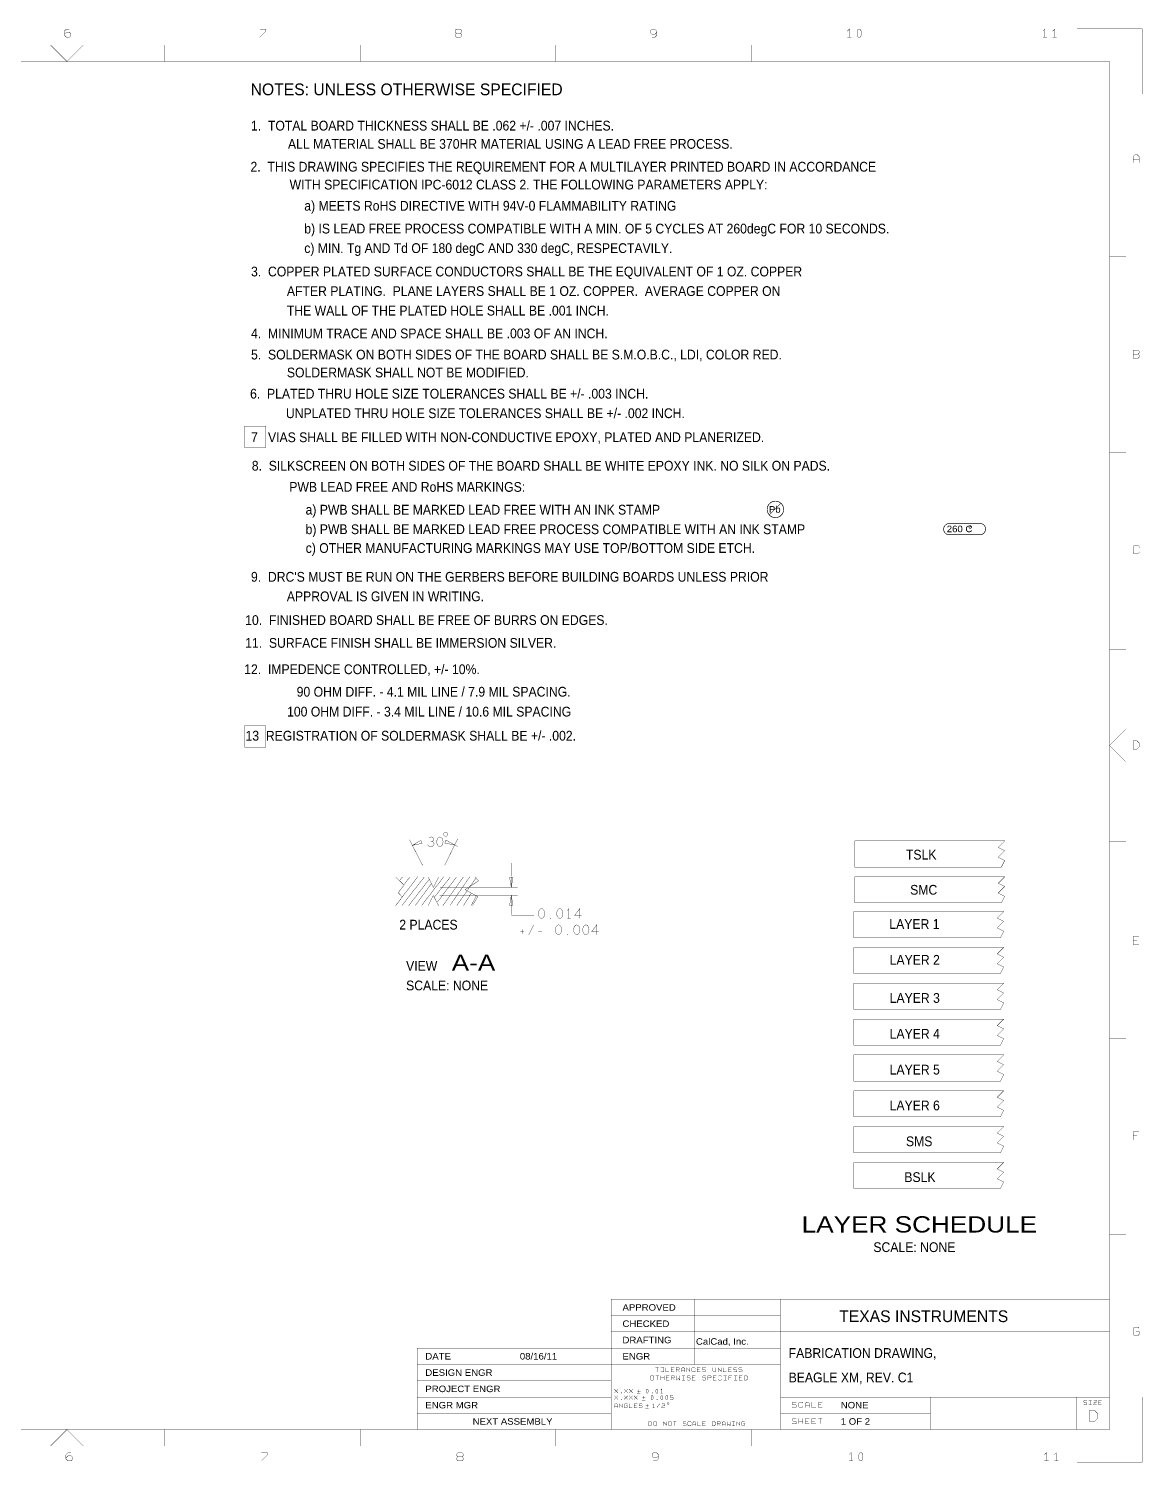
# Model space of a CAD drawing. Extents: x -10328 to 23178, y -9202 to 12802.
# Drawn here: x 6087 to 23178, y -9202 to 12802 of the extents above; entities that cross this region are included whole.
import ezdxf

# ---------------------------------------------------------------- set-up
doc = ezdxf.new("R2010")
doc.units = 0
doc.header["$MEASUREMENT"] = 0
doc.layers.add('1', color=7, linetype='CONTINUOUS')

msp = doc.modelspace()

# ---------------------------------------------------------------- linework, layer by layer
at = {"layer": '1'}
for points, const_width in [([(6713, 12795), (6666, 12795), (6635, 12764), (6635, 12702), (6666, 12671), (6713, 12671), (6728, 12686), (6728, 12733), (6713, 12748), (6666, 12748), (6635, 12717)], 5), ([(9635, 12671), (9728, 12764), (9728, 12795), (9635, 12795)], 5), ([(12713, 12733), (12651, 12733), (12635, 12717), (12635, 12686), (12651, 12671), (12713, 12671), (12728, 12686), (12728, 12717), (12713, 12733), (12728, 12748), (12728, 12779), (12713, 12795), (12651, 12795), (12635, 12779), (12635, 12748), (12651, 12733)], 5), ([(15728, 12748), (15697, 12717), (15651, 12717), (15635, 12733), (15635, 12779), (15651, 12795), (15697, 12795), (15728, 12764), (15728, 12748), (15728, 12702), (15697, 12671), (15651, 12671)], 5), ([(18682, 12671), (18682, 12795), (18651, 12764)], 5), ([(21682, 12671), (21682, 12795), (21651, 12764)], 5), ([(21801, 12764), (21832, 12795), (21832, 12671)], 5), ([(23175, 11800), (23175, 12800), (22175, 12800)], 5), ([(6925, 12550), (6675, 12300), (6425, 12550)], 5), ([(8175, 12300), (8175, 12550)], 5), ([(11175, 12550), (11175, 12300)], 5), ([(14175, 12300), (14175, 12550)], 5), ([(17175, 12550), (17175, 12300)], 5), ([(18713, 12671), (18651, 12671)], 5), ([(20175, 12300), (20175, 12550)], 5), ([(21713, 12671), (21651, 12671)], 5), ([(21801, 12671), (21863, 12671)], 5), ([(-9825, -8700), (-9825, 12300), (22675, 12300)], 5), ([(22675, -8700), (22675, 12300)], 5), ([(23128, 10746), (23128, 10839), (23097, 10870), (23066, 10870), (23035, 10839), (23035, 10746)], 5), ([(23035, 10792), (23128, 10792)], 5), ([(22925, 9300), (22675, 9300)], 5), ([(23035, 7808), (23113, 7808)], 5), ([(9400, 6550), (9400, 6700), (9725, 6700), (9725, 6375), (9400, 6375), (9400, 6575)], 6), ([(22925, 6300), (22675, 6300)], 5), ([(17456.59, 5344), (17626.59, 5514)], 10), ([(20696.59, 5208.73), (20211.59, 5208.73), (20191.59, 5204)], 10), ([(20204.73, 5034.29), (20216.59, 5034), (20696.59, 5034)], 10), ([(23128, 4839), (23128, 4854), (23113, 4870), (23051, 4870), (23035, 4854), (23035, 4761), (23051, 4746), (23113, 4746), (23128, 4761), (23128, 4777)], 5), ([(22925, 3275), (22675, 3275)], 5), ([(9400, 1950), (9400, 2100), (9725, 2100), (9725, 1775), (9400, 1775), (9400, 1975)], 6), ([(22925, 2050), (22675, 1800), (22925, 1550)], 5), ([(12132.4, -39.4), (11930.4, 355.6)], 5), ([(12210.4, 276.6), (12223.4, 258.6), (12241.4, 248.6), (12260.4, 246.6), (12277.4, 248.6), (12295.4, 261.6), (12306.4, 276.6), (12308.4, 291.6), (12303.4, 308.6), (12288.4, 321.6), (12273.4, 326.6), (12254.4, 326.6)], 5), ([(12273.4, 326.6), (12286.4, 333.6), (12297.4, 346.6), (12301.4, 361.6), (12297.4, 376.6), (12286.4, 388.6), (12267.4, 396.6), (12247.4, 393.6), (12228.4, 383.6)], 5), ([(12472.4, -38.4), (12668.4, 362.6)], 5), ([(22925, 325), (22675, 325)], 5), ([(12218.4, -218.4), (11718.4, -218.4), (11848.4, -343.4), (11758.4, -458.4), (11823.4, -528.4)], 5), ([(11723.4, -653.4), (12058.4, -213.4)], 5), ([(11823.4, -218.4), (11778.4, -273.4)], 5), ([(11813.4, -658.4), (12158.4, -218.4)], 5), ([(11938.4, -218.4), (11843.4, -338.4)], 5), ([(12458.4, -213.4), (12118.4, -653.4)], 5), ([(12218.4, -218.4), (12298.4, -378.4), (12378.4, -218.4), (12938.4, -218.4)], 5), ([(12293.4, -498.4), (12378.4, -658.4), (12898.4, -658.4), (12978.4, -518.4), (12783.4, -413.4), (12988.4, -278.4), (12938.4, -213.4)], 5), ([(12558.4, -218.4), (12313.4, -528.4)], 5), ([(12653.4, -218.4), (12358.4, -603.4)], 5), ([(12758.4, -218.4), (12443.4, -658.4)], 5), ([(12858.4, -213.4), (12553.4, -653.4)], 5), ([(13493.4, -203.4), (13493.4, -3.4)], 5), ([(13493.4, -213.4), (13493.4, -378.4)], 5), ([(11918.4, -658.4), (12238.4, -248.4)], 5), ([(12018.4, -658.4), (12268.4, -318.4)], 5), ([(12398.4, -378.4), (13593.4, -378.4)], 5), ([(12953.4, -233.4), (12863.4, -358.4), (12818.4, -428.4), (12658.4, -653.4)], 5), ([(12298.4, -498.4), (12218.4, -658.4), (11718.4, -658.4), (11818.4, -528.4)], 5), ([(12393.4, -498.4), (13593.4, -498.4)], 5), ([(12758.4, -658.4), (12883.4, -463.4)], 5), ([(12878.4, -658.4), (12958.4, -503.4)], 5), ([(13493.4, -798.4), (13493.4, -498.4)], 5), ([(13493.4, -803.4), (13843.4, -803.4)], 5), ([(14378.4, -853.4), (14378.4, -703.4), (14352.4, -733.4)], 5), ([(14352.4, -853.4), (14404.4, -853.4)], 5), ([(14544.4, -853.4), (14544.4, -703.4), (14464.4, -811.4), (14572.4, -811.4)], 5), ([(13634.4, -1053.4), (13686.4, -1053.4)], 5), ([(13658.4, -1021.4), (13658.4, -1086.4)], 5), ([(13759.4, -1108.4), (13837.4, -953.4)], 5), ([(13910.4, -1053.4), (13966.4, -1053.4)], 5), ([(14804.4, -1103.4), (14804.4, -953.4), (14724.4, -1061.4), (14832.4, -1061.4)], 5), ([(23128, -1254), (23035, -1254), (23035, -1130), (23128, -1130)], 5), ([(23035, -1192), (23097, -1192)], 5), ([(22925, -2700), (22675, -2700)], 5), ([(23128, -4130), (23035, -4130), (23035, -4254)], 5), ([(23035, -4192), (23097, -4192)], 5), ([(22925, -5700), (22675, -5700)], 5), ([(16300, -6700), (17625, -6700), (17625, -7200), (16300, -7200), (16300, -6700), (15025, -6700), (15025, -8700)], 5), ([(22675, -6700), (17625, -6700)], 5), ([(15025, -6950), (16525, -6950), (17625, -6950)], 5), ([(15025, -7200), (16300, -7200)], 5), ([(16300, -7450), (16300, -7200)], 5), ([(17625, -8700), (17625, -7200), (22675, -7200)], 5), ([(22675, -7250), (22675, -7200)], 5), ([(23128, -7146), (23113, -7130), (23051, -7130), (23035, -7146), (23035, -7239), (23051, -7254), (23113, -7254), (23128, -7239), (23128, -7192), (23082, -7192)], 5), ([(17625, -7450), (15025, -7450), (12050, -7450), (12050, -8700)], 5), ([(16300, -7450), (16300, -7700)], 5), ([(17625, -7700), (15025, -7700), (12050, -7700)], 5), ([(15706, -7748), (15730, -7748), (15730, -7814)], 5), ([(15755, -7748), (15706, -7748)], 5), ([(15711, -7873), (15735, -7873), (15735, -7939)], 5), ([(15760, -7873), (15711, -7873)], 5), ([(15791, -7873), (15791, -7939)], 5), ([(15791, -7906), (15840, -7906)], 5), ([(15840, -7939), (15840, -7873)], 5), ([(15915, -7814), (15866, -7814), (15866, -7748)], 5), ([(15920, -7939), (15871, -7939), (15871, -7873), (15920, -7873)], 5), ([(15871, -7906), (15904, -7906)], 5), ([(15995, -7814), (15946, -7814), (15946, -7748), (15995, -7748)], 5), ([(15946, -7781), (15979, -7781)], 5), ([(15951, -7906), (15992, -7906), (16000, -7898), (16000, -7881), (15992, -7873), (15951, -7873), (15951, -7939)], 5), ([(16000, -7939), (15967, -7906)], 5), ([(16026, -7781), (16067, -7781), (16075, -7773), (16075, -7756), (16067, -7748), (16026, -7748), (16026, -7814)], 5), ([(16080, -7873), (16080, -7939), (16055, -7914), (16031, -7939), (16031, -7873)], 5), ([(16042, -7781), (16075, -7814)], 5), ([(16106, -7814), (16106, -7764), (16122, -7748), (16139, -7748), (16155, -7764), (16155, -7814)], 5), ([(16155, -7789), (16106, -7789)], 5), ([(16111, -7873), (16160, -7873)], 5), ([(16135, -7873), (16135, -7939)], 5), ([(16186, -7748), (16186, -7814)], 5), ([(16186, -7756), (16235, -7806)], 5), ([(16191, -7931), (16199, -7939), (16232, -7939), (16240, -7931), (16240, -7914), (16232, -7906), (16199, -7906), (16191, -7898), (16191, -7881), (16199, -7873), (16232, -7873), (16240, -7881)], 5), ([(16235, -7814), (16235, -7748)], 5), ([(16315, -7797), (16315, -7806), (16307, -7814), (16274, -7814), (16266, -7806), (16266, -7756), (16274, -7748), (16307, -7748), (16315, -7756), (16315, -7764)], 5), ([(16320, -7939), (16271, -7939), (16271, -7873), (16320, -7873)], 5), ([(16271, -7906), (16304, -7906)], 5), ([(16395, -7814), (16346, -7814), (16346, -7748), (16395, -7748)], 5), ([(16346, -7781), (16379, -7781)], 5), ([(16426, -7806), (16434, -7814), (16467, -7814), (16475, -7806), (16475, -7789), (16467, -7781), (16434, -7781), (16426, -7773), (16426, -7756), (16434, -7748), (16467, -7748), (16475, -7756)], 5), ([(16480, -7881), (16472, -7873), (16439, -7873), (16431, -7881), (16431, -7898), (16439, -7906), (16472, -7906), (16480, -7914), (16480, -7931), (16472, -7939), (16439, -7939), (16431, -7931)], 5), ([(16511, -7906), (16552, -7906), (16560, -7898), (16560, -7881), (16552, -7873), (16511, -7873), (16511, -7939)], 5), ([(16586, -7748), (16586, -7797), (16602, -7814), (16619, -7814), (16635, -7797), (16635, -7748)], 5), ([(16640, -7873), (16591, -7873), (16591, -7939), (16640, -7939)], 5), ([(16624, -7906), (16591, -7906)], 5), ([(16666, -7748), (16666, -7814)], 5), ([(16715, -7806), (16666, -7756)], 5), ([(16720, -7922), (16720, -7931), (16712, -7939), (16679, -7939), (16671, -7931), (16671, -7881), (16679, -7873), (16712, -7873), (16720, -7881), (16720, -7889)], 5), ([(16715, -7814), (16715, -7748)], 5), ([(16746, -7748), (16746, -7814), (16795, -7814)], 5), ([(16751, -7873), (16800, -7873)], 5), ([(16775, -7939), (16775, -7873)], 5), ([(16875, -7814), (16826, -7814), (16826, -7748), (16875, -7748)], 5), ([(16826, -7781), (16859, -7781)], 5), ([(16880, -7873), (16831, -7873), (16831, -7939)], 5), ([(16831, -7906), (16864, -7906)], 5), ([(16906, -7806), (16914, -7814), (16947, -7814), (16955, -7806), (16955, -7789), (16947, -7781), (16914, -7781), (16906, -7773), (16906, -7756), (16914, -7748), (16947, -7748), (16955, -7756)], 5), ([(16911, -7873), (16960, -7873)], 5), ([(16935, -7939), (16935, -7873)], 5), ([(16986, -7806), (16994, -7814), (17027, -7814), (17035, -7806), (17035, -7789), (17027, -7781), (16994, -7781), (16986, -7773), (16986, -7756), (16994, -7748), (17027, -7748), (17035, -7756)], 5), ([(17040, -7873), (16991, -7873), (16991, -7939), (17040, -7939)], 5), ([(17024, -7906), (16991, -7906)], 5), ([(12050, -7950), (15025, -7950)], 5), ([(15127, -8140), (15127, -8132), (15080, -8085), (15080, -8078)], 5), ([(15127, -8078), (15127, -8085), (15080, -8132), (15080, -8140)], 5), ([(15277, -8140), (15277, -8132), (15230, -8085), (15230, -8078)], 5), ([(15277, -8078), (15277, -8085), (15230, -8132), (15230, -8140)], 5), ([(15305, -8140), (15305, -8132), (15352, -8085), (15352, -8078)], 5), ([(15352, -8140), (15352, -8132), (15305, -8085), (15305, -8078)], 5), ([(15430, -8109), (15477, -8109)], 5), ([(15453, -8132), (15453, -8085)], 5), ([(15803, -8140), (15803, -8078), (15788, -8093)], 5), ([(15788, -8140), (15819, -8140)], 5), ([(16111, -7939), (16160, -7939)], 5), ([(16800, -7939), (16751, -7939)], 5), ([(16960, -7939), (16911, -7939)], 5), ([(12050, -8200), (15025, -8200)], 5), ([(15080, -8178), (15080, -8185), (15127, -8232), (15127, -8240)], 5), ([(15080, -8240), (15080, -8232), (15127, -8185)], 5), ([(15127, -8365), (15127, -8318), (15111, -8303), (15096, -8303), (15080, -8318), (15080, -8365)], 5), ([(15080, -8341), (15127, -8341)], 5), ([(15127, -8185), (15127, -8178)], 5), ([(15155, -8303), (15155, -8365)], 5), ([(15202, -8357), (15155, -8310)], 5), ([(15202, -8365), (15202, -8303)], 5), ([(15230, -8240), (15230, -8232), (15277, -8185), (15277, -8178)], 5), ([(15230, -8178), (15230, -8185), (15277, -8232), (15277, -8240)], 5), ([(15277, -8310), (15269, -8303), (15238, -8303), (15230, -8310), (15230, -8357), (15238, -8365), (15269, -8365), (15277, -8357), (15277, -8334), (15253, -8334)], 5), ([(15305, -8178), (15305, -8185), (15352, -8232), (15352, -8240)], 5), ([(15305, -8240), (15305, -8232), (15352, -8185), (15352, -8178)], 5), ([(15352, -8365), (15305, -8365), (15305, -8303)], 5), ([(15380, -8240), (15380, -8232), (15427, -8185), (15427, -8178)], 5), ([(15380, -8178), (15380, -8185), (15427, -8232), (15427, -8240)], 5), ([(15427, -8365), (15380, -8365), (15380, -8303), (15427, -8303)], 5), ([(15411, -8334), (15380, -8334)], 5), ([(15475, -8150), (15425, -8150)], 5), ([(15502, -8310), (15494, -8303), (15463, -8303), (15455, -8310), (15455, -8326), (15463, -8334), (15494, -8334), (15502, -8341), (15502, -8357), (15494, -8365), (15463, -8365), (15455, -8357)], 5), ([(15550, -8250), (15500, -8250)], 5), ([(15505, -8209), (15552, -8209)], 5), ([(15528, -8232), (15528, -8185)], 5), ([(15555, -8334), (15602, -8334)], 5), ([(15578, -8357), (15578, -8310)], 5), ([(15663, -8318), (15678, -8303), (15678, -8365)], 5), ([(15730, -8365), (15730, -8357), (15769, -8310), (15769, -8303)], 5), ([(15805, -8310), (15813, -8303), (15844, -8303), (15852, -8310), (15852, -8326), (15844, -8334), (15821, -8334), (15805, -8349), (15805, -8365), (15852, -8365)], 5), ([(15930, -8232), (15938, -8240), (15969, -8240), (15977, -8232), (15977, -8209), (15969, -8201), (15930, -8201), (15930, -8178), (15977, -8178)], 5), ([(17625, -8200), (19925, -8200)], 5), ([(17869, -8289), (17859, -8278), (17817, -8278), (17807, -8289), (17807, -8309), (17817, -8320), (17859, -8320), (17869, -8330), (17869, -8351), (17859, -8361), (17817, -8361), (17807, -8351)], 5), ([(17969, -8340), (17969, -8351), (17959, -8361), (17917, -8361), (17907, -8351), (17907, -8289), (17917, -8278), (17959, -8278), (17969, -8289), (17969, -8299)], 5), ([(18069, -8361), (18069, -8299), (18048, -8278), (18028, -8278), (18007, -8299), (18007, -8361)], 5), ([(18007, -8330), (18069, -8330)], 5), ([(18169, -8361), (18107, -8361), (18107, -8278)], 5), ([(18269, -8361), (18207, -8361), (18207, -8278), (18269, -8278)], 5), ([(18207, -8320), (18248, -8320)], 5), ([(19925, -8700), (19925, -8200), (22175, -8200)], 5), ([(23175, -8200), (23175, -9200), (22175, -9200)], 5), ([(22675, -8200), (22175, -8200), (22175, -8700)], 5), ([(22327, -8260), (22319, -8253), (22288, -8253), (22280, -8260), (22280, -8276), (22288, -8284), (22319, -8284), (22327, -8291), (22327, -8307), (22319, -8315), (22288, -8315), (22280, -8307)], 5), ([(22355, -8253), (22402, -8253)], 5), ([(22355, -8315), (22402, -8315)], 5), ([(22378, -8315), (22378, -8253)], 5), ([(22430, -8253), (22477, -8253), (22477, -8260), (22430, -8307), (22430, -8315), (22477, -8315)], 5), ([(22477, -8284), (22430, -8284)], 5), ([(22552, -8253), (22505, -8253), (22505, -8315), (22552, -8315)], 5), ([(22536, -8284), (22505, -8284)], 5), ([(15025, -8450), (12050, -8450)], 5), ([(15600, -8375), (15550, -8375)], 5), ([(15694, -8365), (15663, -8365)], 5), ([(15830, -8640), (15830, -8578)], 5), ([(15877, -8640), (15877, -8578)], 5), ([(16003, -8640), (16003, -8578), (15980, -8578), (16027, -8578)], 5), ([(16177, -8585), (16169, -8578), (16138, -8578), (16130, -8585), (16130, -8601), (16138, -8609), (16169, -8609), (16177, -8616), (16177, -8632), (16169, -8640), (16138, -8640), (16130, -8632)], 5), ([(16252, -8624), (16252, -8632), (16244, -8640), (16213, -8640), (16205, -8632), (16205, -8585), (16213, -8578), (16244, -8578), (16252, -8585), (16252, -8593)], 5), ([(16327, -8640), (16327, -8593), (16311, -8578), (16296, -8578), (16280, -8593), (16280, -8640)], 5), ([(16402, -8640), (16355, -8640), (16355, -8578)], 5), ([(16477, -8578), (16430, -8578), (16430, -8640), (16477, -8640)], 5), ([(16655, -8640), (16655, -8578), (16694, -8578), (16702, -8585), (16702, -8601), (16694, -8609), (16655, -8609)], 5), ([(16730, -8640), (16730, -8593), (16746, -8578), (16761, -8578), (16777, -8593), (16777, -8640)], 5), ([(16805, -8578), (16805, -8640), (16828, -8616), (16852, -8640), (16852, -8578)], 5), ([(16880, -8578), (16927, -8578)], 5), ([(16903, -8578), (16903, -8640)], 5), ([(16955, -8640), (16955, -8578)], 5), ([(17002, -8640), (17002, -8578)], 5), ([(17077, -8585), (17069, -8578), (17038, -8578), (17030, -8585), (17030, -8632), (17038, -8640), (17069, -8640), (17077, -8632), (17077, -8609), (17053, -8609)], 5), ([(19925, -8450), (17625, -8450)], 5), ([(17869, -8539), (17859, -8528), (17817, -8528), (17807, -8539), (17807, -8559), (17817, -8570), (17859, -8570), (17869, -8580), (17869, -8601), (17859, -8611), (17817, -8611), (17807, -8601)], 5), ([(17907, -8611), (17907, -8528)], 5), ([(17907, -8570), (17969, -8570)], 5), ([(17969, -8611), (17969, -8528)], 5), ([(18069, -8528), (18007, -8528), (18007, -8611), (18069, -8611)], 5), ([(18007, -8570), (18048, -8570)], 5), ([(18169, -8611), (18107, -8611), (18107, -8528), (18169, -8528)], 5), ([(18107, -8570), (18148, -8570)], 5), ([(18207, -8528), (18238, -8528), (18238, -8611)], 5), ([(18269, -8528), (18207, -8528)], 5), ([(22675, -8700), (-9825, -8700)], 5), ([(6425, -8950), (6675, -8700), (6925, -8950)], 5), ([(8175, -8700), (8175, -8950)], 5), ([(11175, -8950), (11175, -8700)], 5), ([(14175, -8700), (14175, -8950)], 5), ([(15830, -8585), (15877, -8632)], 5), ([(16280, -8616), (16327, -8616)], 5), ([(16430, -8609), (16461, -8609)], 5), ([(16671, -8609), (16702, -8640)], 5), ([(16777, -8616), (16730, -8616)], 5), ([(16880, -8640), (16927, -8640)], 5), ([(16955, -8585), (17002, -8632)], 5), ([(17175, -8700), (17175, -8950)], 5), ([(17625, -8700), (17675, -8700)], 5), ([(20175, -8950), (20175, -8700)], 5), ([(6738, -9055), (6691, -9055), (6660, -9086), (6660, -9148), (6691, -9179), (6738, -9179), (6753, -9164), (6753, -9117), (6738, -9102), (6691, -9102), (6660, -9133)], 5), ([(9660, -9179), (9753, -9086), (9753, -9055), (9660, -9055)], 5), ([(12676, -9117), (12660, -9102), (12660, -9071), (12676, -9055), (12738, -9055), (12753, -9071), (12753, -9102), (12738, -9117), (12753, -9133), (12753, -9164), (12738, -9179), (12676, -9179), (12660, -9164), (12660, -9133), (12676, -9117), (12738, -9117)], 5), ([(15753, -9102), (15722, -9133), (15676, -9133), (15660, -9117), (15660, -9071), (15676, -9055), (15722, -9055), (15753, -9086), (15753, -9102), (15753, -9148), (15722, -9179), (15676, -9179)], 5), ([(18707, -9179), (18707, -9055), (18676, -9086)], 5), ([(18738, -9179), (18676, -9179)], 5), ([(21676, -9086), (21707, -9055), (21707, -9179)], 5), ([(21676, -9179), (21738, -9179)], 5), ([(21857, -9179), (21857, -9055), (21826, -9086)], 5), ([(21826, -9179), (21888, -9179)], 5)]:
    msp.add_lwpolyline(points, dxfattribs=dict(at, const_width=const_width))
at = {"layer": '1', "const_width": 5}
for points in [[(18816, 12671), (18801, 12702), (18801, 12764), (18816, 12795), (18847, 12795), (18863, 12764), (18863, 12702), (18847, 12671)], [(23035, 7746), (23113, 7746), (23128, 7761), (23128, 7792), (23113, 7808), (23128, 7823), (23128, 7854), (23113, 7870), (23035, 7870), (23035, 7808)], [(23035, 1746), (23097, 1746), (23128, 1777), (23128, 1839), (23097, 1870), (23035, 1870)], [(12106.4, 344.6), (11976.4, 266.6), (12125.4, 298.6)], [(12398.4, 396.6), (12381.4, 391.6), (12368.4, 378.6), (12359.4, 363.6), (12352.4, 343.6), (12350.4, 321.6), (12352.4, 298.6), (12359.4, 278.6), (12368.4, 263.6), (12381.4, 251.6), (12398.4, 246.6), (12415.4, 251.6), (12428.4, 263.6), (12437.4, 278.6), (12443.4, 298.6), (12446.4, 321.6), (12443.4, 343.6), (12437.4, 363.6), (12428.4, 378.6), (12415.4, 391.6)], [(12474.4, 301.6), (12624.4, 273.6), (12491.4, 348.6)], [(18915, 335), (20965, 335), (21065, 335), (20965, 235), (21065, 185), (20965, 85), (21065, 35), (21015, -65), (18915, -65), (18765, -65), (18765, 335)], [(18915, -215), (20965, -215), (21065, -215), (20965, -315), (21065, -365), (20965, -465), (21065, -515), (21015, -615), (18915, -615), (18765, -615), (18765, -215)], [(13468.4, -228.4), (13493.4, -378.4), (13518.4, -228.4)], [(13518.4, -648.4), (13493.4, -498.4), (13468.4, -648.4)], [(13958.4, -703.4), (13941.4, -708.4), (13928.4, -721.4), (13919.4, -736.4), (13912.4, -756.4), (13910.4, -778.4), (13912.4, -801.4), (13919.4, -821.4), (13928.4, -836.4), (13941.4, -848.4), (13958.4, -853.4), (13975.4, -848.4), (13988.4, -836.4), (13997.4, -821.4), (14003.4, -801.4), (14006.4, -778.4), (14003.4, -756.4), (13997.4, -736.4), (13988.4, -721.4), (13975.4, -708.4)], [(14098.4, -858.4), (14094.4, -856.4), (14094.4, -851.4), (14098.4, -848.4), (14102.4, -851.4), (14102.4, -856.4)], [(14238.4, -703.4), (14221.4, -708.4), (14208.4, -721.4), (14199.4, -736.4), (14192.4, -756.4), (14190.4, -778.4), (14192.4, -801.4), (14199.4, -821.4), (14208.4, -836.4), (14221.4, -848.4), (14238.4, -853.4), (14255.4, -848.4), (14268.4, -836.4), (14277.4, -821.4), (14283.4, -801.4), (14286.4, -778.4), (14283.4, -756.4), (14277.4, -736.4), (14268.4, -721.4), (14255.4, -708.4)], [(18900, -750), (20950, -750), (21050, -750), (20950, -850), (21050, -900), (20950, -1000), (21050, -1050), (21000, -1150), (18900, -1150), (18750, -1150), (18750, -750)], [(14218.4, -953.4), (14201.4, -958.4), (14188.4, -971.4), (14179.4, -986.4), (14172.4, -1006.4), (14170.4, -1028.4), (14172.4, -1051.4), (14179.4, -1071.4), (14188.4, -1086.4), (14201.4, -1098.4), (14218.4, -1103.4), (14235.4, -1098.4), (14248.4, -1086.4), (14257.4, -1071.4), (14263.4, -1051.4), (14266.4, -1028.4), (14263.4, -1006.4), (14257.4, -986.4), (14248.4, -971.4), (14235.4, -958.4)], [(14358.4, -1108.4), (14354.4, -1106.4), (14354.4, -1101.4), (14358.4, -1098.4), (14362.4, -1101.4), (14362.4, -1106.4)], [(14498.4, -953.4), (14481.4, -958.4), (14468.4, -971.4), (14459.4, -986.4), (14452.4, -1006.4), (14450.4, -1028.4), (14452.4, -1051.4), (14459.4, -1071.4), (14468.4, -1086.4), (14481.4, -1098.4), (14498.4, -1103.4), (14515.4, -1098.4), (14528.4, -1086.4), (14537.4, -1071.4), (14543.4, -1051.4), (14546.4, -1028.4), (14543.4, -1006.4), (14537.4, -986.4), (14528.4, -971.4), (14515.4, -958.4)], [(14638.4, -953.4), (14621.4, -958.4), (14608.4, -971.4), (14599.4, -986.4), (14592.4, -1006.4), (14590.4, -1028.4), (14592.4, -1051.4), (14599.4, -1071.4), (14608.4, -1086.4), (14621.4, -1098.4), (14638.4, -1103.4), (14655.4, -1098.4), (14668.4, -1086.4), (14677.4, -1071.4), (14683.4, -1051.4), (14686.4, -1028.4), (14683.4, -1006.4), (14677.4, -986.4), (14668.4, -971.4), (14655.4, -958.4)], [(18900, -1300), (20950, -1300), (21050, -1300), (20950, -1400), (21050, -1450), (20950, -1550), (21050, -1600), (21000, -1700), (18900, -1700), (18750, -1700), (18750, -1300)], [(18900, -1850), (20950, -1850), (21050, -1850), (20950, -1950), (21050, -2000), (20950, -2100), (21050, -2150), (21000, -2250), (18900, -2250), (18750, -2250), (18750, -1850)], [(18900, -2400), (20950, -2400), (21050, -2400), (20950, -2500), (21050, -2550), (20950, -2650), (21050, -2700), (21000, -2800), (18900, -2800), (18750, -2800), (18750, -2400)], [(18900, -2950), (20950, -2950), (21050, -2950), (20950, -3050), (21050, -3100), (20950, -3200), (21050, -3250), (21000, -3350), (18900, -3350), (18750, -3350), (18750, -2950)], [(18900, -3500), (20950, -3500), (21050, -3500), (20950, -3600), (21050, -3650), (20950, -3750), (21050, -3800), (21000, -3900), (18900, -3900), (18750, -3900), (18750, -3500)], [(18900, -4050), (20950, -4050), (21050, -4050), (20950, -4150), (21050, -4200), (20950, -4300), (21050, -4350), (21000, -4450), (18900, -4450), (18750, -4450), (18750, -4050)], [(18900, -4600), (20950, -4600), (21050, -4600), (20950, -4700), (21050, -4750), (20950, -4850), (21050, -4900), (21000, -5000), (18900, -5000), (18750, -5000), (18750, -4600)], [(15631, -7931), (15639, -7939), (15672, -7939), (15680, -7931), (15680, -7881), (15672, -7873), (15639, -7873), (15631, -7881)], [(15786, -7806), (15794, -7814), (15827, -7814), (15835, -7806), (15835, -7756), (15827, -7748), (15794, -7748), (15786, -7756)], [(17071, -7939), (17104, -7939), (17120, -7922), (17120, -7889), (17104, -7873), (17071, -7873)], [(15178, -8140), (15186, -8140), (15186, -8132), (15178, -8132)], [(15571, -8140), (15563, -8124), (15563, -8093), (15571, -8078), (15586, -8078), (15594, -8093), (15594, -8124), (15586, -8140)], [(15653, -8140), (15661, -8140), (15661, -8132), (15653, -8132)], [(15721, -8140), (15713, -8124), (15713, -8093), (15721, -8078), (15736, -8078), (15744, -8093), (15744, -8124), (15736, -8140)], [(15178, -8240), (15186, -8240), (15186, -8232), (15178, -8232)], [(15646, -8240), (15638, -8224), (15638, -8193), (15646, -8178), (15661, -8178), (15669, -8193), (15669, -8224), (15661, -8240)], [(15728, -8240), (15736, -8240), (15736, -8232), (15728, -8232)], [(15796, -8240), (15788, -8224), (15788, -8193), (15796, -8178), (15811, -8178), (15819, -8193), (15819, -8224), (15811, -8240)], [(15871, -8240), (15863, -8224), (15863, -8193), (15871, -8178), (15886, -8178), (15894, -8193), (15894, -8224), (15886, -8240)], [(15915, -8300), (15913, -8292), (15908, -8287), (15900, -8285), (15893, -8287), (15887, -8292), (15885, -8300), (15887, -8307), (15893, -8313), (15900, -8315), (15908, -8313), (15913, -8307)], [(15605, -8640), (15636, -8640), (15652, -8624), (15652, -8593), (15636, -8578), (15605, -8578)], [(15680, -8632), (15688, -8640), (15719, -8640), (15727, -8632), (15727, -8585), (15719, -8578), (15688, -8578), (15680, -8585)], [(15905, -8632), (15913, -8640), (15944, -8640), (15952, -8632), (15952, -8585), (15944, -8578), (15913, -8578), (15905, -8585)], [(16580, -8640), (16611, -8640), (16627, -8624), (16627, -8593), (16611, -8578), (16580, -8578)], [(22364, -8572), (22446, -8572), (22488, -8531), (22488, -8448), (22446, -8407), (22364, -8407)], [(18841, -9179), (18826, -9148), (18826, -9086), (18841, -9055), (18872, -9055), (18888, -9086), (18888, -9148), (18872, -9179)]]:
    msp.add_lwpolyline(points, close=True, dxfattribs=at)
at = {"layer": '1'}
for points, const_width in [([(17673.08, 5424, 1), (17420.1, 5424, 1)], 10), ([(20556.59, 5154, 1), (20516.59, 5154, 1)], 10), ([(12517.4, 438.6, 1), (12455.4, 438.6, 1)], 5)]:
    msp.add_lwpolyline(points, format="xyb", close=True, dxfattribs=dict(at, const_width=const_width))
for points, const_width in [([(20191.59, 5203.99, 0.815538), (20204.73, 5034.29)], 10), ([(20691.59, 5034, 0.887002), (20696.59, 5208.73)], 10), ([(12016.2, 285.99, 0.015274), (11976.18, 267.03)], 5), ([(12669.7, 249, 0.017778), (12624.21, 273.23)], 5)]:
    msp.add_lwpolyline(points, format="xyb", dxfattribs=dict(at, const_width=const_width))

# ---------------------------------------------------------------- texts
for s, p in [('NOTES: UNLESS OTHERWISE SPECIFIED', (9493.59, 11781)), ('TEXAS INSTRUMENTS', (18525, -7050))]:
    msp.add_text(s, height=180, dxfattribs=at).set_placement(p)
for s, height, width, p in [('1.  TOTAL BOARD THICKNESS SHALL BE .062 +/- .007 INCHES.', 150, 0.933333, (9498.69, 11239)), ('ALL MATERIAL SHALL BE 370HR MATERIAL USING A LEAD FREE PROCESS.', 150, 0.933333, (10066.59, 10959)), ('2.  THIS DRAWING SPECIFIES THE REQUIREMENT FOR A MULTILAYER PRINTED BOARD IN ACCORDANCE', 150, 0.933333, (9491.59, 10609)), ('WITH SPECIFICATION IPC-6012 CLASS 2. THE FOLLOWING PARAMETERS APPLY:', 150, 0.933333, (10091.59, 10334)), ('a) MEETS RoHS DIRECTIVE WITH 94V-0 FLAMMABILITY RATING', 150, 0.933333, (10316.59, 10009)), ('b) IS LEAD FREE PROCESS COMPATIBLE WITH A MIN. OF 5 CYCLES AT 260degC FOR 10 SECONDS.', 150, 0.933333, (10316.59, 9659)), ('c) MIN. Tg AND Td OF 180 degC AND 330 degC, RESPECTAVILY.', 150, 0.933333, (10316.59, 9359)), ('3.  COPPER PLATED SURFACE CONDUCTORS SHALL BE THE EQUIVALENT OF 1 OZ. COPPER', 150, 0.933333, (9500, 9000)), ('AFTER PLATING.  PLANE LAYERS SHALL BE 1 OZ. COPPER.  AVERAGE COPPER ON', 150, 0.933333, (10050, 8700)), ('THE WALL OF THE PLATED HOLE SHALL BE .001 INCH.', 150, 0.933333, (10050, 8400)), ('4.  MINIMUM TRACE AND SPACE SHALL BE .003 OF AN INCH.', 150, 0.933333, (9500, 8050)), ('5.  SOLDERMASK ON BOTH SIDES OF THE BOARD SHALL BE S.M.O.B.C., LDI, COLOR RED.', 150, 0.933333, (9500, 7725)), ('SOLDERMASK SHALL NOT BE MODIFIED.', 150, 0.933333, (10050, 7450)), ('6.  PLATED THRU HOLE SIZE TOLERANCES SHALL BE +/- .003 INCH.', 150, 0.933333, (9485, 7125)), ('UNPLATED THRU HOLE SIZE TOLERANCES SHALL BE +/- .002 INCH.', 150, 0.933333, (10035, 6825)), ('7   VIAS SHALL BE FILLED WITH NON-CONDUCTIVE EPOXY, PLATED AND PLANERIZED.', 150, 0.933333, (9500, 6456)), ('8.  SILKSCREEN ON BOTH SIDES OF THE BOARD SHALL BE WHITE EPOXY INK. NO SILK ON PADS.', 150, 0.933333, (9511.59, 6019)), ('PWB LEAD FREE AND RoHS MARKINGS:', 150, 0.933333, (10086.59, 5694)), ('a) PWB SHALL BE MARKED LEAD FREE WITH AN INK STAMP', 150, 0.933333, (10336.59, 5344)), ('Pb', 100, 1.1, (17446.59, 5374)), ('b) PWB SHALL BE MARKED LEAD FREE PROCESS COMPATIBLE WITH AN INK STAMP', 150, 0.933333, (10336.59, 5044)), ('260 C', 100, 1.1, (20176.59, 5074)), ('c) OTHER MANUFACTURING MARKINGS MAY USE TOP/BOTTOM SIDE ETCH.', 150, 0.933333, (10338.59, 4756)), ("9.  DRC'S MUST BE RUN ON THE GERBERS BEFORE BUILDING BOARDS UNLESS PRIOR", 150, 0.933333, (9498.69, 4314)), ('APPROVAL IS GIVEN IN WRITING.', 150, 0.933333, (10048.69, 4014)), ('10.  FINISHED BOARD SHALL BE FREE OF BURRS ON EDGES.', 150, 0.933333, (9410, 3650)), ('11.  SURFACE FINISH SHALL BE IMMERSION SILVER.', 150, 0.933333, (9410, 3300)), ('12.  IMPEDENCE CONTROLLED, +/- 10%.', 150, 0.933333, (9395, 2895)), ('90 OHM DIFF. - 4.1 MIL LINE / 7.9 MIL SPACING.', 150, 0.933333, (10200, 2550)), ('100 OHM DIFF. - 3.4 MIL LINE / 10.6 MIL SPACING', 150, 0.933333, (10053, 2245)), ('13  REGISTRATION OF SOLDERMASK SHALL BE +/- .002.', 150, 0.933333, (9415, 1875)), ('TSLK', 150, 0.933333, (19550, 50)), ('SMC', 150, 0.933333, (19615, -490)), ('2 PLACES', 150, 0.933333, (11775, -1025)), ('LAYER 1', 150, 0.933333, (19295, -1015)), ('VIEW', 150, 0.933333, (11879.4, -1658.4)), ('A-A', 250, 1.2, (12579.4, -1658.4)), ('LAYER 2', 150, 0.933333, (19300, -1565)), ('SCALE: NONE', 150, 0.933333, (11879.4, -1958.4)), ('LAYER 3', 150, 0.933333, (19300, -2150)), ('LAYER 4', 150, 0.933333, (19300, -2700)), ('LAYER 5', 150, 0.933333, (19300, -3250)), ('LAYER 6', 150, 0.933333, (19300, -3800)), ('SMS', 150, 0.933333, (19550, -4350)), ('BSLK', 150, 0.933333, (19525, -4900)), ('LAYER SCHEDULE', 250, 1.2, (17950, -5675)), ('SCALE: NONE', 150, 0.933333, (19050, -5975)), ('APPROVED', 100, 1.1, (15200, -6875)), ('CHECKED', 100, 1.1, (15200, -7125)), ('DRAFTING', 100, 1.1, (15200, -7375)), ('CalCad, Inc.', 100, 1.1, (16327.5, -7397.5)), ('FABRICATION DRAWING,', 150, 0.933333, (17750, -7600)), ('DATE', 100, 1.1, (12175, -7625)), ('08/16/11', 100, 1.1, (13625, -7625)), ('ENGR', 100, 1.1, (15200, -7625)), ('DESIGN ENGR', 100, 1.1, (12175, -7875)), ('BEAGLE XM, REV. C1', 150, 0.933333, (17750, -7975)), ('PROJECT ENGR', 100, 1.1, (12175, -8125)), ('ENGR MGR', 100, 1.1, (12175, -8375)), ('NONE', 100, 1.1, (18550, -8375)), ('NEXT ASSEMBLY', 100, 1.1, (12900, -8625)), ('1 OF 2', 100, 1.1, (18550, -8625))]:
    msp.add_text(s, height=height, dxfattribs=dict(at, width=width)).set_placement(p)

doc.saveas('drawing.dxf')
